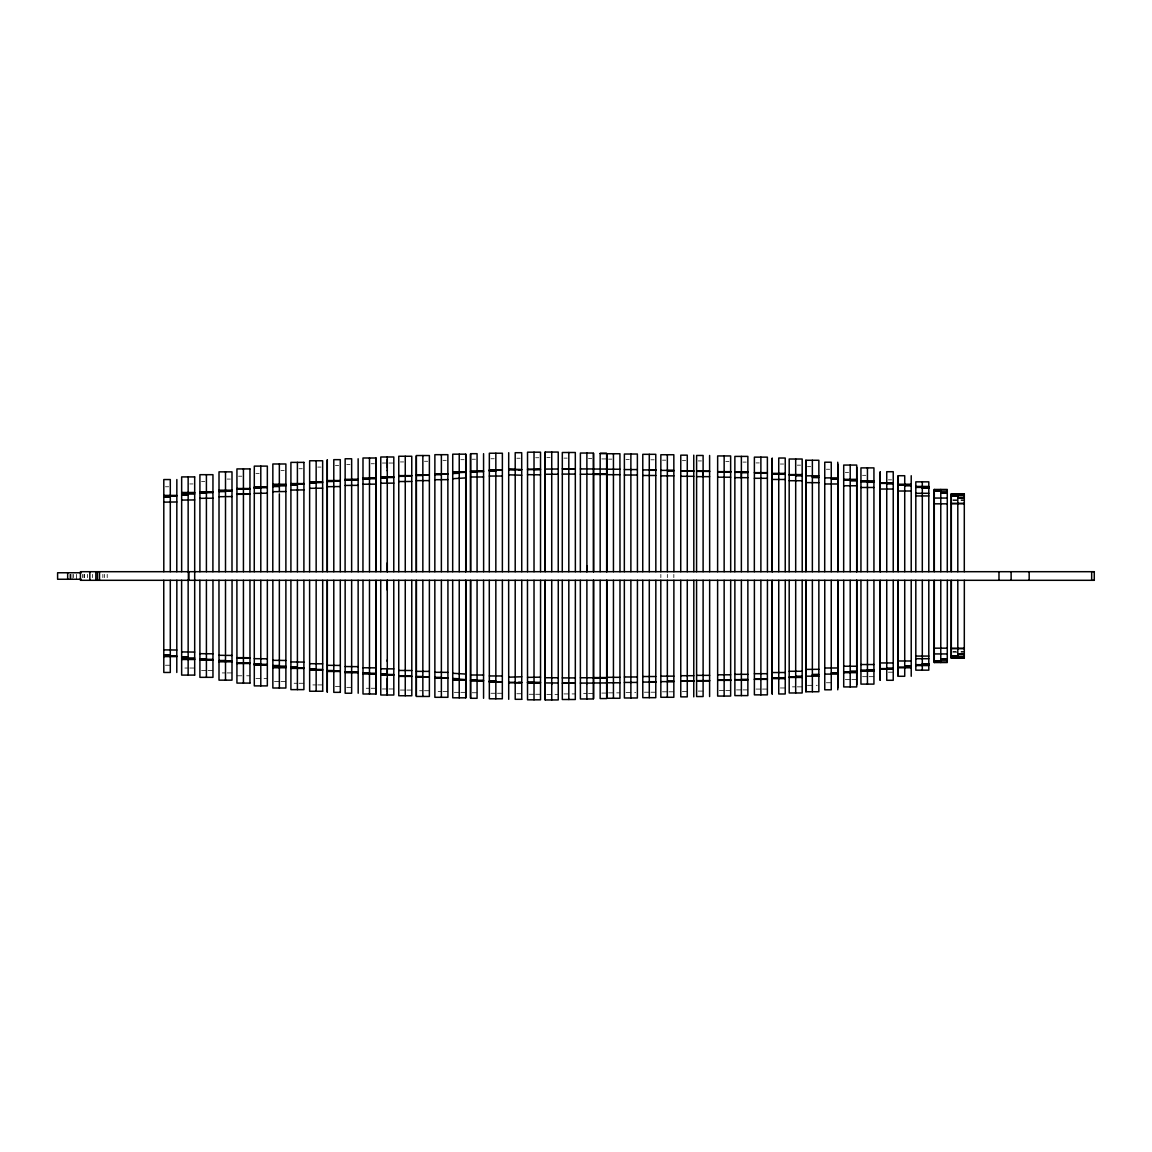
<?xml version="1.0" encoding="UTF-8"?>
<svg xmlns="http://www.w3.org/2000/svg" width="1152" height="1152" viewBox="0 0 1152 1152"><rect width="100%" height="100%" fill="white"/><g stroke="black" fill="none" stroke-linecap="round" stroke-linejoin="round"><path stroke-width="0.75" stroke-dasharray="5 3.75" d="M535.637 457.733L538.891 457.733M546.854 457.574L550.109 457.574M516.83 458.237L520.07 458.237M563.947 458.122L567.202 458.122M588.499 458.626L591.754 458.626M490.954 458.741L494.208 458.741M601.79 458.928L606.658 458.928M608.573 459.144L611.827 459.144M472.205 459.23L475.459 459.23M626.011 459.432L629.266 459.432M460.858 459.691L464.098 459.691M650.909 459.806L654.163 459.806M443.002 460.339L446.242 460.339M662.472 460.181L665.726 460.181M682.402 460.642L685.642 460.642M698.242 460.93L701.496 460.93M424.454 461.275L427.709 461.275M725.774 461.462L729.014 461.462M400.392 461.938L403.632 461.938M742.997 462.096L746.251 462.096M382.406 463.032L387.274 463.032M388.901 463.032L393.768 463.032M756.014 462.917L759.269 462.917M371.117 463.738L374.357 463.738M780.365 464.026L783.605 464.026M346.766 464.616L350.021 464.616M797.314 465.163L800.554 465.163M335.419 465.48L338.659 465.48M807.494 466.661L810.734 466.661M317.765 467.078L321.019 467.078M299.016 468.734L302.27 468.734M826.373 469.253L829.627 469.253M280.958 470.405L284.213 470.405M845.338 472.363L848.578 472.363M255.931 473.414L259.171 473.414M862.56 475.33L865.814 475.33M238.565 476.208L241.805 476.208M227.131 479.074L230.386 479.074M888.365 479.851L891.605 479.851M201.542 481.464L204.797 481.464M189.778 483.941L193.018 483.941M165.427 486.763L168.682 486.763M952.92 499.81L957.802 499.81M961.042 499.81L964.296 499.81M952.92 500.501L957.802 500.501M961.042 500.501L964.296 500.501M952.92 651.499L956.174 651.499M961.042 651.499L964.296 651.499M952.92 652.19L957.802 652.19M961.042 652.19L964.296 652.19M165.427 665.237L170.294 665.237M184.896 668.03L188.15 668.03M189.778 668.03L194.645 668.03M201.542 670.536L206.41 670.536M208.037 670.536L212.904 670.536M888.365 672.178L893.232 672.178M222.264 672.926L225.504 672.926M227.131 672.926L231.998 672.926M236.938 675.792L241.805 675.792M246.672 675.792L249.926 675.792M862.56 676.67L867.442 676.67M869.054 676.67L873.936 676.67M255.931 678.586L260.798 678.586M264.038 678.586L267.293 678.586M845.338 679.637L850.205 679.637M851.832 679.637L856.699 679.637M274.464 681.566L279.346 681.566M280.958 681.566L285.84 681.566M826.373 682.747L831.254 682.747M294.149 683.266L297.403 683.266M299.016 683.266L303.898 683.266M312.898 684.922L316.152 684.922M317.765 684.922L322.646 684.922M807.494 685.339L817.229 685.339M335.419 686.52L340.286 686.52M792.446 686.851L795.686 686.851M797.314 686.851L802.181 686.851M346.766 687.355L351.648 687.355M780.365 687.974L785.232 687.974M366.25 688.262L369.49 688.262M371.117 688.262L375.984 688.262M382.406 688.968L387.274 688.968M388.901 688.968L393.768 688.968M756.014 689.083L760.882 689.083M762.509 689.083L767.376 689.083M400.392 690.062L405.259 690.062M406.886 690.062L411.754 690.062M736.502 689.904L741.37 689.904M742.997 689.904L747.864 689.904M719.28 690.552L724.147 690.552M725.774 690.552L730.642 690.552M419.587 690.739L422.842 690.739M424.454 690.739L429.336 690.739M698.242 691.085L703.109 691.085M682.402 691.402L687.269 691.402M438.134 691.632L441.374 691.618M443.002 691.618L447.869 691.632M662.472 691.805L667.339 691.805M668.966 691.805L673.834 691.805M644.414 692.208L649.282 692.208M650.909 692.208L655.776 692.208M454.363 692.338L459.23 692.338M460.858 692.338L465.725 692.338M626.011 692.554L635.76 692.568M472.205 692.755L477.072 692.755M608.573 692.856L613.44 692.856M616.694 692.856L619.934 692.856M601.79 693.072L606.658 693.072M490.954 693.259L495.835 693.259M497.448 693.259L502.33 693.259M583.632 693.374L586.886 693.374M588.499 693.374L593.381 693.374M516.83 693.749L521.698 693.749M563.947 693.922L568.814 693.922M572.069 693.922L575.309 693.922M529.142 694.267L534.024 694.267M535.637 694.267L540.518 694.267M546.854 694.426L551.736 694.426M554.976 694.426L558.23 694.426M673.834 574.402L673.834 577.613M667.339 574.402L667.339 577.613M660.845 574.402L660.845 577.613M107.208 574.373L107.208 577.627M104.371 574.373L104.371 577.627M102.859 574.373L102.859 577.627M92.563 574.373L92.563 577.627M87.466 574.373L87.466 577.627M84.528 574.373L84.528 577.627M83.981 574.373L83.981 577.627M82.613 574.373L82.613 577.627M76.536 574.373L76.522 579.254M73.541 574.373L73.541 577.627M72.014 574.373L72.014 579.254M70.474 574.373L70.502 579.254M70.373 574.373L70.373 577.627M69.955 574.373L69.955 579.254"/><path stroke-width="1.5" d="M206.41 659.549L212.89 659.549L199.915 659.462M243.432 658.728L243.432 657.677L236.938 657.677M279.346 667.238L279.346 666.086L272.851 666.086M459.23 679.622L452.736 679.104M551.736 683.208L551.736 684.389M586.886 565.819L586.886 571.694L586.886 453.038M703.109 476.64L703.109 471.298L696.83 471.298L709.603 471.442M369.49 478.498L375.898 478.498L362.995 478.498M586.886 682.978L586.886 683.798M333.792 671.083L340.258 671.083L327.298 671.083M297.403 667.886L303.84 667.886L290.909 667.8M957.802 656.136L951.307 656.251L964.296 656.251M940.781 660.83L934.286 660.83L947.275 660.83M225.504 661.219L231.955 661.219L219.01 661.133M441.374 474.163L447.782 474.12L434.88 474.163M805.896 676.181L812.462 676.181L812.477 674.597L818.856 674.482M351.648 479.75L358.114 479.693L345.154 479.75M534.01 469.656L540.475 469.44L527.53 469.656M452.736 472.896L465.725 472.104L452.736 472.104M521.669 469.67L508.709 469.339L521.669 469.67L518.429 469.67M527.53 677.39L540.518 677.146M465.725 477.907L452.736 478.714M805.867 669.398L818.856 669.298M521.698 676.771L508.709 677.189M515.203 682.718L521.698 682.661L508.709 682.661M452.736 473.486L459.187 473.256L452.736 473.256M309.658 483.062L316.094 482.976L309.658 482.976M285.84 485.842L272.851 485.928M309.658 488.318L322.646 488.16M290.909 490.075L303.898 489.902M206.41 492.538L212.89 492.451L199.915 492.451M170.294 496.138L176.76 496.051L163.8 496.138M163.8 496.901L170.266 496.814L163.8 496.814M181.656 500.083L194.645 499.925M163.8 502.142L176.789 501.97M327.298 481.435L333.72 481.363L327.298 481.363M260.798 487.526L267.235 487.44L254.304 487.526M254.304 488.102L260.741 488.03L254.304 488.03M243.432 489.082L249.869 488.995L236.938 488.995M225.518 490.867L231.955 490.781L219.01 490.781M272.851 491.688L285.84 491.53M194.645 494.021L181.656 494.107M254.304 493.344L267.293 493.2M236.938 494.323L249.926 494.251M219.024 496.714L231.998 496.555M199.915 498.341L212.904 498.182M545.242 469.08L558.23 469.008M345.154 480.197L351.576 480.125L345.154 480.125M333.792 480.989L340.258 480.917L327.298 480.989M327.298 486.691L340.286 486.547M818.856 482.702L805.867 482.602M380.779 483.221L393.768 483.12M375.984 484.128L362.995 484.243M345.154 485.453L358.142 485.338M447.869 479.635L434.88 479.722M398.765 481.55L411.754 481.478M405.259 475.92L411.653 475.877L398.765 475.92M575.309 683.107L562.32 683.194L575.309 683.194M477.072 471.499L483.494 471.485L470.578 471.499M416.347 480.643L429.336 480.6M545.242 474.264L558.23 474.25M470.578 477L483.566 476.971M898.229 491.026L911.218 490.997M915.811 493.315L928.8 493.286M934.286 498.067L947.275 498.053M951.307 503.338L964.282 503.309M867.442 670.406L860.976 670.421L873.936 670.421M789.192 671.285L802.181 671.256M850.205 672.048L843.725 672.062L856.699 672.048M772.243 672.538L785.232 672.523M754.387 673.704L767.376 673.69M795.686 676.944L789.235 676.958L802.181 676.958M778.738 678.182L772.286 678.197L785.232 678.182M760.882 679.176L754.574 679.176L767.376 679.176M741.542 679.536L747.864 679.522L735.077 679.709L747.864 679.882M724.147 680.17L717.725 680.184L730.642 680.17M703.109 680.702L696.83 680.702L709.603 680.558M680.947 681.048L687.269 681.048M545.242 452.059L545.242 571.694L545.184 452.059L558.23 452.059L558.23 571.694M600.163 571.694L600.163 453.442L606.658 453.442L606.658 571.694M600.163 453.442L606.658 453.442M375.984 457.992L375.984 571.694L376.027 457.992L362.995 457.992L362.952 571.709M805.867 460.267L805.867 571.694L805.824 460.267L818.856 460.267L818.899 571.694M303.898 462.37L290.909 462.37L290.909 571.709M575.309 468.806L562.32 468.806L575.309 468.893M249.926 468.907L236.938 468.907L236.938 571.709M580.406 468.936L593.381 468.936M593.683 469.037L606.658 469.037M527.53 469.238L540.518 469.238M606.96 469.224L619.934 469.224M508.709 469.598L515.131 469.598M624.384 469.57L637.373 469.57M489.341 469.915L502.33 469.915M642.787 469.93L655.776 469.93M489.341 470.261L502.243 470.261L495.835 470.275M660.845 470.376L673.834 470.376M680.774 470.822L693.763 470.952M470.578 471.182L483.566 471.182M687.269 470.966L693.763 471.096L680.947 470.952M696.614 471.168L709.603 471.168M717.653 471.658L730.642 471.658M730.642 471.816L717.696 471.816L724.147 471.83M734.875 472.118L747.864 472.118M452.736 472.378L465.71 472.378M747.864 472.291L735.077 472.291L741.37 472.291L741.37 477.662L741.37 456.394M754.387 472.651L767.376 472.651M772.243 473.371L785.232 473.371M434.88 473.789L447.869 473.789M785.232 473.803L772.286 473.803L778.738 473.818M562.32 474.091L575.309 474.091M580.392 474.235L593.381 474.235M593.669 474.408L606.658 474.408M606.946 474.682L619.934 474.682M789.192 474.581L802.181 474.581M416.347 474.84L429.336 474.84M540.518 474.854L527.53 474.624M624.384 475.027L637.373 475.027M802.181 475.056L789.235 475.042L795.686 475.056M416.347 475.128L429.235 475.099L422.842 475.099M642.787 475.474L655.776 475.488M398.765 475.618L411.754 475.618M898.229 475.718L898.229 571.694L898.186 475.718L904.723 475.718L904.723 571.694M489.341 476.05L502.33 476.035M660.845 475.862L673.834 475.862M805.867 475.819L818.856 475.819M680.774 476.294L693.763 476.294M696.614 476.64L709.603 476.64M194.645 476.914L181.656 476.914L181.656 571.709M380.779 476.798L393.768 476.798M717.653 477.202L730.642 477.202M380.779 477.432L393.725 477.374L387.274 477.432L387.274 483.206M812.462 475.819L812.477 477.403L818.856 477.403M824.76 477.893L837.749 477.893M362.995 478.224L375.984 478.224M345.154 479.318L358.142 479.318M843.71 479.333L856.699 479.333M856.699 479.952L843.725 479.952L850.205 479.952M327.298 480.528L340.286 480.528M860.947 480.974L873.936 480.974M873.936 481.594L860.976 481.594L867.442 481.594M309.658 481.896L322.646 481.896M880.243 482.818L893.232 482.818M893.232 483.322L880.272 483.322L886.738 483.336M290.909 483.581L303.898 483.581M886.795 483.84L893.232 483.84M824.76 483.984L837.749 483.984M272.851 484.243L285.84 484.243M898.229 484.229L911.218 484.229M272.851 484.762L285.84 484.762M904.723 484.934L898.272 484.934L911.218 484.934M843.71 485.77L856.699 485.77M904.752 485.813L911.218 485.813M915.811 486.432L928.8 486.432M254.304 486.95L267.293 486.95M922.306 487.325L915.84 487.325L928.8 487.325M860.947 487.483L873.936 487.483M236.938 488.506L249.926 488.506M880.243 489.038L893.232 489.038M934.286 489.456L934.286 571.694L934.229 489.456L947.275 489.456L947.275 571.694M219.01 490.205L231.998 490.205M947.275 491.17L934.286 491.17L940.781 491.256M199.915 491.99L212.904 491.99M181.656 492.494L194.645 492.494M181.656 492.984L194.645 492.984M236.938 493.805L249.926 493.805M951.307 493.949L951.307 571.709L951.25 493.949L964.296 493.949L964.296 571.709M951.307 494.107L964.296 494.107M163.8 495.403L176.789 495.403M964.296 495.749L951.307 495.749L957.802 495.749M915.811 495.936L928.8 495.936M934.286 503.827L947.275 503.827M951.307 503.741L964.296 503.741M1094.371 571.694L80.41 571.694L80.41 580.306L1094.371 580.306M81.23 572.76L57.6 572.76L57.6 579.254L81.23 579.254M934.286 648.173L947.275 648.173M951.307 648.259L964.296 648.259M163.8 655.186L170.266 655.186L163.8 655.099M163.8 655.862L176.76 655.949L170.294 655.862M915.811 656.078L928.8 656.078M163.8 656.597L176.789 656.597M181.656 657.893L194.645 657.979M951.307 657.893L964.296 657.893M951.307 658.051L951.307 580.306L951.25 658.051L964.296 658.051L964.339 580.291M236.938 658.195L249.926 658.195M181.656 659.03L194.645 659.03M181.656 659.506L194.645 659.506M199.915 660.01L212.904 660.01M219.01 661.795L231.998 661.795M934.286 662.544L934.286 580.306L934.229 662.544L947.275 662.544L947.318 580.291M236.938 663.509L249.926 663.509M254.304 663.984L260.741 663.984L254.304 663.898M254.304 664.474L267.235 664.56L260.798 664.474M860.947 664.531L873.936 664.531M915.84 664.69L928.8 664.675M254.304 665.05L267.293 665.05M915.811 665.568L928.8 665.568M843.71 666.23L856.699 666.23M904.723 667.066L911.218 667.066L898.272 667.066M272.851 667.238L285.84 667.238M272.851 667.757L285.84 667.757M898.229 667.771L911.218 667.771M824.76 668.016L837.749 667.973L837.749 673.214L831.269 673.229L837.749 673.214M886.795 668.16L893.232 668.16M290.909 668.419L303.898 668.419M893.232 668.664L880.272 668.678L886.738 668.664M309.658 669.024L316.094 669.024L309.658 668.938M880.243 669.182L893.232 669.182M309.658 669.514L322.618 669.6L316.152 669.6M867.47 669.73L873.936 669.73M309.658 670.104L322.646 670.104M327.298 670.651L333.72 670.651L327.298 670.579M860.947 671.026L873.936 671.026M327.298 671.472L340.286 671.472M345.154 671.875L351.576 671.875L345.154 671.818M345.154 672.25L358.114 672.307L351.648 672.25M345.154 672.682L358.142 672.682M843.71 672.667L856.699 672.667M362.995 673.445L375.898 673.502L369.49 673.502M362.995 673.776L375.984 673.776M824.76 674.107L837.749 674.107M734.875 674.338L747.864 674.323M380.779 674.626L393.725 674.626L387.274 674.582L387.274 669.326M812.477 674.597L818.856 674.597M717.653 674.798L730.642 674.798M194.645 675.101L181.656 675.101L181.613 580.291M380.779 675.202L393.768 675.202M696.614 675.36L709.603 675.36M405.187 675.734L398.765 675.734L411.653 676.123L398.765 676.08M680.774 675.706L693.763 675.706M398.765 676.382L411.754 676.382M660.845 676.138L673.834 676.138M812.462 676.181L818.856 676.181M898.229 676.282L898.229 580.306L898.186 676.282L904.723 676.282L904.723 580.306M642.787 676.526L655.776 676.526M416.347 676.872L429.235 676.901L416.347 676.901M624.384 676.973L637.358 676.973M416.347 677.16L429.336 677.16M606.946 677.318L619.934 677.318M593.669 677.592L606.658 677.592M789.192 677.434L802.181 677.434M580.392 677.765L593.381 677.765M562.32 677.909L575.309 677.909M434.88 678.211L447.869 678.211M452.736 678.744L459.187 678.744L452.736 678.514M772.243 678.629L785.232 678.629M754.387 679.349L767.376 679.349M452.736 679.622L465.725 679.896L452.736 679.896M717.653 680.342L730.642 680.342M470.578 680.515L483.494 680.515L477.072 680.501M470.578 680.818L483.566 680.818M696.614 680.846L709.603 680.846M680.774 681.178L693.763 681.048M660.845 681.624L673.834 681.624M489.341 681.754L502.243 681.739M489.341 682.085L502.33 682.085M642.787 682.07L655.776 682.07M508.709 682.402L515.131 682.402M518.443 682.33L521.669 682.33M527.53 682.344L540.475 682.56L527.53 682.546L534.01 682.344M624.384 682.43L637.373 682.43M527.53 682.762L540.518 682.762M606.946 682.776L619.934 682.776M249.926 683.093L236.938 683.093L236.894 580.306M580.392 683.078L593.381 683.078M593.669 682.963L606.658 682.963M322.646 691.243L309.658 691.243L309.6 580.306M805.867 691.733L805.867 580.306L805.824 691.733L818.856 691.733L818.856 580.306M340.286 692.338L333.792 692.338L333.792 580.306M375.984 693.994L375.984 580.306L376.027 693.994L362.995 693.994L362.995 580.306M521.698 699.307L515.203 699.307L515.203 580.306M545.242 699.941L545.242 580.306L545.184 699.941L558.23 699.941L558.274 580.306M754.574 472.824L760.882 472.824M508.709 474.811L521.698 475.229M734.875 477.662L747.864 477.677M754.387 478.296L767.376 478.31M772.243 479.462L785.232 479.477M789.192 480.715L802.181 480.744M964.282 648.691L951.307 648.677M934.286 653.933L947.275 653.947M915.811 658.699L928.8 658.714M898.229 660.974L911.218 661.003M880.243 662.947L893.232 662.962M470.578 675L483.566 675.029M489.341 675.95L502.33 675.965M545.242 677.736L558.23 677.75M411.754 670.522L398.765 670.45M416.347 671.357L429.336 671.4M434.88 672.278L447.869 672.365M558.23 682.992L545.242 682.92M345.154 666.547L358.142 666.662M362.995 667.757L375.984 667.872M380.779 668.779L393.768 668.88M340.286 665.453L327.298 665.309M194.645 652.075L181.656 651.917M212.904 653.818L199.915 653.659M243.432 657.677L249.926 657.749M267.293 658.814L254.304 658.656M272.851 660.312L285.84 660.47M309.658 663.682L322.646 663.84M176.789 650.03L163.8 649.872M219.024 655.286L231.998 655.445M290.909 661.925L303.898 662.098M279.346 666.086L285.84 666.173M812.477 477.403L818.856 477.518M452.736 673.286L465.725 674.064M459.23 679.104L465.71 679.622M243.432 493.272L243.432 494.323M1094.27 571.694L1094.27 580.306M1091.664 571.694L1091.664 580.306M1029.168 571.694L1029.168 580.306M1011.11 571.694L1011.139 580.306M998.986 571.694L998.986 580.306M957.802 493.949L957.802 571.709M957.802 580.306L957.802 658.051M940.781 489.456L940.781 571.694M940.781 580.306L940.781 662.544M928.8 571.694L928.8 481.838L915.811 481.838L915.811 571.694M928.8 580.306L928.8 670.162L915.811 670.162L915.811 580.306M922.306 481.838L922.306 571.694M922.306 580.306L922.306 670.162M911.218 475.718L911.218 571.694M911.218 580.306L911.218 676.282M893.232 571.694L893.232 471.715L886.738 471.715L886.738 571.694M893.232 580.306L893.232 680.285L886.738 680.285L886.738 580.306M873.936 571.694L873.936 467.885L860.947 467.885L860.947 571.694M873.936 580.306L873.936 684.115L860.947 684.115L860.947 580.306M867.442 467.885L867.442 571.694M867.442 580.306L867.442 663.84M867.442 664.517L867.442 684.115M856.757 467.165L856.757 571.694M856.757 580.306L856.757 684.835M856.699 571.694L856.699 465.062L843.71 465.062L843.667 571.694M856.699 580.306L856.699 686.923L843.71 686.923L843.71 580.306M850.205 465.062L850.205 571.694M850.205 580.306L850.205 686.923M837.792 464.069L837.792 571.694L837.749 462.211M837.792 687.946L837.792 580.306L837.749 689.803M831.254 571.694L831.254 462.211L824.76 462.211L824.702 571.694M831.254 580.306L831.254 689.803L824.76 689.803L824.76 580.306M812.362 460.267L812.362 571.694M812.362 580.306L812.362 668.29M812.362 669.413L812.362 691.733M802.224 571.694L802.181 459.014L789.192 459.014L789.149 571.694M802.181 580.306L802.181 692.971L789.192 692.971L789.192 580.306M795.686 459.014L795.686 571.694M795.686 580.306L795.686 692.971M785.232 571.694L785.232 458.021L778.738 458.021L778.738 571.694M785.275 580.306L785.232 693.979L778.738 693.979L778.738 580.306M767.434 571.694L767.376 457.142L754.387 457.142L754.344 571.694M767.434 580.306L767.376 694.858L754.387 694.858L754.387 580.306M760.882 457.142L760.882 571.694M760.882 580.306L760.882 694.858M747.922 571.694L747.864 456.394L734.875 456.394L734.832 571.694M747.864 580.306L747.864 695.606L734.875 695.606L734.875 580.306M741.37 478.109L741.37 571.694M741.37 580.306L741.37 695.606M730.685 571.694L730.642 455.947L717.653 455.947L717.61 571.694M730.685 580.306L730.642 696.067L717.653 696.067L717.61 580.306M724.147 455.947L724.147 571.694M724.147 580.306L724.147 674.136M724.147 674.798L724.147 696.067M709.603 455.472L709.661 571.694M709.661 580.306L709.603 696.542M703.109 571.694L703.109 455.472L696.614 455.472L696.571 571.694M703.109 580.306L703.109 696.542L696.614 696.542L696.571 580.306M693.763 455.155L693.821 571.694M693.821 580.306L693.763 696.859M687.269 571.694L687.269 455.155L680.774 455.155L680.731 571.694M687.269 580.306L687.269 696.859L680.774 696.859L680.731 580.306M673.891 571.694L673.834 454.738L660.845 454.738L660.802 571.694M673.891 580.306L673.834 697.277L660.845 697.277L660.802 580.306M667.339 454.738L667.339 571.694M667.339 580.306L667.339 697.277M655.834 571.694L655.776 454.32L642.787 454.32L642.744 571.694M655.834 580.306L655.776 697.68L642.787 697.68L642.744 580.306M649.282 454.32L649.282 571.694M649.282 580.306L649.282 697.68M637.43 571.694L637.373 454.032L624.384 454.032L624.341 571.694M637.43 580.306L637.373 697.982L624.384 697.982L624.341 580.306M630.878 454.032L630.878 571.694M630.878 580.306L630.878 697.982M619.992 571.694L619.934 453.744L606.946 453.744L606.902 571.694M619.992 580.306L619.934 698.27L606.946 698.27L606.902 580.306M613.44 453.744L613.454 571.694M613.454 580.306L613.44 698.27M606.701 580.306L606.658 698.558L600.163 698.558L600.163 580.306M593.626 453.442L593.669 571.694M593.626 580.306L593.626 698.573M593.424 571.694L593.381 453.038L580.392 453.038L580.334 571.694M593.424 580.306L593.381 698.962L580.392 698.962L580.334 580.306M586.886 580.306L586.886 698.962M575.366 571.694L575.309 452.491L562.32 452.491L562.277 571.694M575.366 580.306L575.309 699.509L562.32 699.509L562.277 580.306M568.814 452.491L568.814 571.694M568.814 580.306L568.814 699.509M551.736 452.059L551.736 571.694M551.736 580.306L551.736 699.941M540.518 571.694L540.518 452.189L527.53 452.189L527.53 571.694M540.562 580.306L540.518 699.811L527.53 699.811L527.472 580.306M534.024 452.189L534.024 571.694M534.024 580.306L534.024 699.811M521.741 571.694L521.698 452.707L515.203 452.707L515.203 571.694M521.741 580.306L521.741 699.307M508.709 452.707L508.651 571.694M508.651 580.306L508.709 699.307M502.373 571.694L502.373 453.226L489.341 453.226L489.283 571.694M502.373 580.306L502.33 698.789L489.341 698.789L489.283 580.306M495.835 453.226L495.835 571.694M495.835 580.306L495.835 698.789M483.566 453.686L483.624 571.694M483.566 580.306L483.566 698.299M477.072 571.694L477.072 453.686L470.578 453.686L470.578 571.694L470.534 454.046M477.072 580.306L477.072 698.299L470.578 698.299L470.578 580.306L470.534 697.954M465.768 454.19L465.768 571.694M465.768 580.306L465.768 697.824M465.725 571.694L465.725 454.176L452.736 454.176L452.678 571.694M465.725 580.306L465.725 697.824L452.736 697.81L452.678 580.306M459.23 454.176L459.23 571.694M459.23 580.306L459.23 697.824M447.869 571.694L447.869 454.68L434.88 454.68L434.837 571.694M447.926 580.306L447.926 697.306L434.88 697.306L434.837 580.306M441.374 454.68L441.374 571.694M441.374 580.306L441.374 697.306M429.379 571.694L429.379 455.544L416.347 455.544L416.347 571.694L416.29 456.062M429.379 580.306L429.379 696.47L416.347 696.442L416.347 580.306L416.29 695.938M422.842 455.544L422.842 571.694M422.842 580.306L422.842 696.413M411.754 571.694L411.754 456.25L398.765 456.25L398.765 571.694M411.754 580.306L411.811 695.765L398.765 695.736L398.722 580.306M405.259 456.25L405.259 571.694M405.259 580.306L405.259 695.736M393.768 571.694L393.811 456.984L380.779 456.998L380.736 571.709M393.768 580.306L393.811 695.016L380.779 695.002L380.736 580.306M387.274 456.998L387.274 571.694L387.274 562.824M387.274 668.419L387.274 580.306L387.274 590.126M387.274 668.837L387.274 695.002M387.274 459.36L387.274 468.086M387.274 469.958L387.274 470.851M387.274 659.894L387.274 661.406M387.274 678.312L387.274 682.589M387.274 683.453L387.274 691.834M387.274 693L387.274 693.778M369.49 457.992L369.49 571.709M369.49 580.306L369.49 693.994M358.142 458.77L358.186 571.709M358.142 580.306L358.186 693.23M351.648 571.694L351.648 458.77L345.154 458.77L345.096 571.709M351.648 580.306L351.648 693.23L345.154 693.23L345.154 580.306M340.286 571.709L340.286 459.662L333.792 459.662L333.792 571.709M340.286 580.306L340.33 692.338M327.298 459.662L327.298 571.709L327.254 460.282M327.298 692.338L327.298 580.306L327.254 691.718M322.646 571.709L322.646 460.757L309.658 460.757L309.6 571.709M322.69 580.306L322.69 691.243M316.152 460.757L316.152 488.232M316.152 488.808L316.152 571.709M316.152 580.306L316.152 663.552M316.152 663.768L316.152 691.243M303.941 462.37L303.898 571.709M303.898 580.306L303.898 689.63L290.909 689.63L290.909 580.306M297.403 462.37L297.403 571.709M297.403 580.306L297.403 689.63M285.883 571.709L285.883 463.982L272.851 463.982L272.794 571.709M285.883 580.306L285.883 688.018L272.851 688.003L272.851 580.306M279.346 463.982L279.346 491.616M279.346 493.834L279.346 571.709M279.346 580.306L279.346 688.003M267.336 571.709L267.336 466.114L254.304 466.114L254.261 571.709M267.336 580.306L267.336 685.886L254.304 685.886L254.261 580.306M260.798 466.114L260.798 571.709M260.798 580.306L260.798 685.886M249.97 468.907L249.926 571.709M249.97 580.306L249.97 683.093M243.432 468.907L243.432 571.709M243.432 580.306L243.432 683.093M231.998 571.709L231.998 471.859L219.01 471.859L219.01 571.709M232.056 580.291L231.998 680.155L219.01 680.155L218.966 580.291M225.504 471.859L225.504 496.627M225.504 497.736L225.504 571.709M225.504 580.306L225.504 654.264M225.504 655.373L225.504 680.155M212.904 571.709L212.962 474.682L199.915 474.682L199.915 571.709M212.962 580.291L212.962 677.333L199.915 677.333L199.872 580.291M206.41 474.682L206.41 571.709M206.41 580.306L206.41 677.333M194.688 476.914L194.688 675.101M188.856 571.694L188.856 580.306M188.366 571.694L188.366 580.306M188.15 476.914L188.15 571.709M188.15 580.306L188.15 675.101M176.846 479.534L176.789 571.709M176.846 580.291L176.789 672.466M170.294 502.056L170.294 479.549L163.8 479.549L163.8 571.709M170.294 502.776L170.294 571.709M170.294 580.306L170.294 672.466L163.8 672.466L163.757 580.291M99.504 571.694L99.504 580.306M97.445 571.694L97.445 580.306M95.846 571.694L95.846 580.306M89.827 571.694L89.827 580.306M67.666 572.76L67.666 579.254M316.152 482.4L309.658 482.486L322.618 482.4L316.152 482.486M243.432 662.918L236.938 662.918L249.869 663.005L243.432 662.918M303.84 484.114L290.909 484.2L303.84 484.114M297.36 484.733L290.909 484.819L297.36 484.733M206.366 493.013L199.915 493.099L206.366 493.013M188.107 494.755L181.656 494.842L188.107 494.755M279.274 486.374L272.851 486.446L279.274 486.374M225.418 491.386L219.024 491.472L225.418 491.386M387.173 477.922L380.779 477.965L387.173 477.922M369.403 478.93L362.995 478.987L369.403 478.93M441.288 474.466L434.88 474.494L441.288 474.466M405.187 476.266L398.765 476.309L405.187 476.266M422.726 475.387L416.347 475.416L422.726 475.387M477 471.773L470.578 471.787L477 471.773M495.806 470.837L489.341 470.851L495.806 470.837M947.275 659.117L940.781 659.117L947.275 659.117M802.181 676.454L795.73 676.483L802.181 676.483M606.427 677.736L593.669 677.765L606.427 677.736M785.232 677.722L778.781 677.736L785.232 677.736M767.376 678.888L761.011 678.902L767.376 678.902M730.642 679.997L724.306 679.997L730.642 679.997M693.763 680.904L687.456 680.904L693.763 680.904M673.834 681.336L667.541 681.35L673.834 681.35M655.776 681.725L649.354 681.739L655.776 681.739M655.776 470.261L649.354 470.261L655.776 470.275M673.834 470.65L667.541 470.65L673.834 470.664M730.642 472.003L724.306 472.003L730.642 472.003M747.864 472.464L741.542 472.464L747.864 472.478M767.376 473.112L761.011 473.112L767.376 473.112M606.427 474.264L593.669 474.264L606.427 474.264M785.232 474.264L778.781 474.264L785.232 474.278M802.181 475.531L795.73 475.531L802.181 475.546M837.749 478.786L831.269 478.786L837.749 478.786M856.699 480.571L850.248 480.571L856.699 480.571M873.936 482.285L867.47 482.27L873.936 482.27M928.8 488.117L922.334 488.117L928.8 488.117M947.275 492.883L940.781 492.883L947.275 492.898M964.296 498.139L957.802 498.139L964.282 498.139M964.296 653.861L957.802 653.861L964.282 653.861M188.107 657.245L181.656 657.245L188.107 657.245M206.366 658.987L199.915 658.987L206.366 658.987M225.418 660.614L219.01 660.614L225.418 660.614M928.8 663.883L922.334 663.883L928.8 663.883M279.274 665.64L272.851 665.64L279.274 665.64M911.218 666.187L904.752 666.187L911.218 666.187M297.36 667.267L290.909 667.267L297.36 667.267M856.699 671.429L850.248 671.429L856.699 671.429M369.403 673.07L362.995 673.07L369.403 673.07M387.173 674.093L380.779 674.093L387.173 674.093M422.726 676.613L416.347 676.613L422.726 676.613M441.288 677.549L434.88 677.549L441.288 677.549M441.374 677.837L434.88 677.837L447.782 677.88L441.374 677.837M477 680.227L470.578 680.227L477 680.227M495.806 681.163L489.341 681.163L495.806 681.163M880.243 571.694L880.243 471.715L880.2 571.694M880.243 680.285L880.243 580.306L880.2 680.299M772.243 571.694L772.243 458.021L772.2 571.694M772.243 693.979L772.243 580.306L772.2 693.979"/></g></svg>
